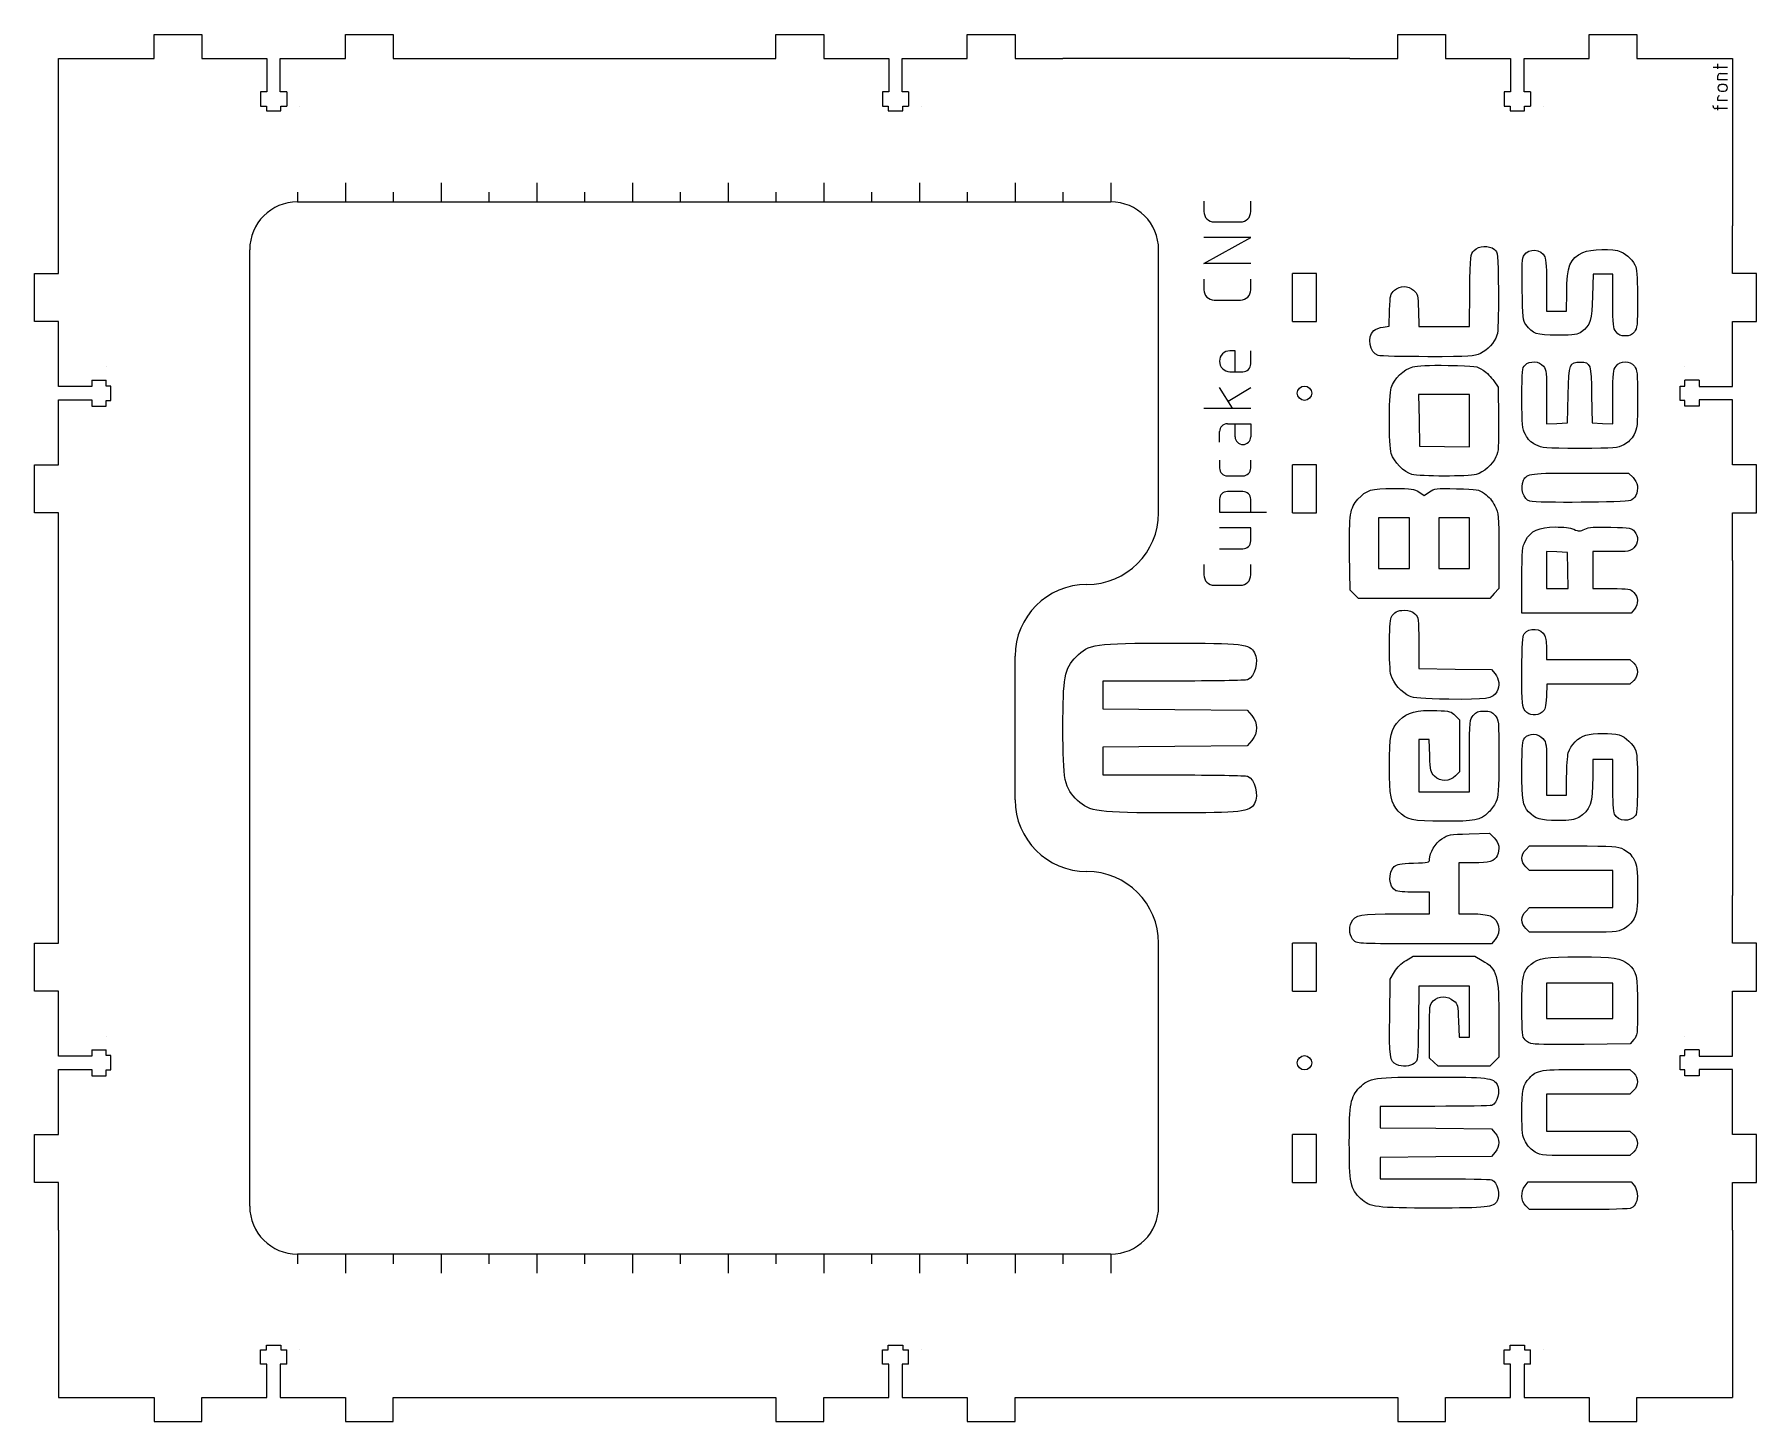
# Model space of a CAD drawing. Header units: millimetres. Extents: x -180 to 180, y -145 to 145.
import ezdxf

# ---------------------------------------------------------------- set-up
doc = ezdxf.new("R2010")
doc.units = ezdxf.units.MM
doc.layers.get('0').update_dxf_attribs({"linetype": 'CONTINUOUS', "lineweight": 25, "true_color": 0x000000})
doc.layers.add('Drawings', color=4, linetype='CONTINUOUS', lineweight=0, true_color=0x00ffff)

# ---------------------------------------------------------------- blocks, each defined once
blk = doc.blocks.new('tgrips')
for p, q in [((10, 5), (20, 5)), ((10, 0), (10, 5)), ((20, 5), (20, 0)), ((50, 5), (60, 5)), ((50, 0), (50, 5)), ((60, 5), (60, 0)), ((0, 0), (10, 0)), ((20, 0), (33.58, 0)), ((33.58, 0), (33.58, -7)), ((36.4, -7), (36.4, 0)), ((36.4, 0), (50, 0)), ((60, 0), (70, 0)), ((70, 0), (70, 0)), ((32.25, -7), (32.25, -10)), ((33.58, -7), (32.25, -7)), ((37.75, -7), (36.4, -7)), ((37.75, -7), (37.75, -10)), ((32.25, -10), (33.5, -10)), ((33.5, -10), (33.5, -11)), ((36.5, -10), (37.75, -10)), ((36.5, -11), (36.5, -10)), ((40.5, -10), (40.5, -10)), ((33.5, -11), (36.5, -11))]:
    blk.add_line(p, q)
blk = doc.blocks.new('slot')
for p, q in [((5, 5), (15, 5)), ((5, 5), (5, 0)), ((15, 0), (15, 5)), ((45, 5), (45, 0)), ((45, 5), (55, 5)), ((55, 0), (55, 5)), ((5, 0), (15, 0)), ((45, 0), (55, 0))]:
    blk.add_line(p, q)
blk.add_circle((30, 2.5), 1.5)

msp = doc.modelspace()

# ---------------------------------------------------------------- linework, layer by layer
for p, q in [((-175, 140), (-165, 140)), ((-175, 107.25), (-175, 140)), ((-95, 140), (-35, 140)), ((35, 140), (35, 140)), ((95, 140), (35, 140)), ((165, 140), (175, 140)), ((175, 140), (175, 105)), ((-125, 110), (45, 110)), ((-175, 105), (-175, 107.25)), ((-135, -100), (-135, 100)), ((55, 45), (55, 100)), ((-175, -35), (-175, 35)), ((175, 35), (175, -35)), ((40, 30), (40, 30)), ((25, -15), (25, 15)), ((40, -30), (40, -30)), ((55, -100), (55, -45)), ((-175, -105), (-175, -140)), ((175, -105), (175, -140)), ((45, -110), (-125, -110)), ((-175, -140), (-165, -140)), ((-95, -140), (-35, -140)), ((35, -140), (95, -140)), ((165, -140), (175, -140))]:
    msp.add_line(p, q)
at = {"lineweight": 5}
for p, q in [((58.14, 9.81), (43.35, 9.81)), ((43.35, 9.81), (43.35, 6.91)), ((43.35, 6.91), (43.35, 4)), ((43.35, 4), (58.42, 3.88)), ((58.42, 3.88), (73.49, 3.76)), ((73.49, 3.76), (74.49, 2.59)), ((74.49, -2.59), (73.49, -3.76)), ((58.42, -3.88), (43.35, -4)), ((43.35, -4), (43.35, -6.9)), ((43.35, -6.9), (43.35, -9.81)), ((73.49, -3.76), (58.42, -3.88)), ((43.35, -9.81), (58.14, -9.81)), ((75.03, -15.8), (75.03, -15.8))]:
    msp.add_line(p, q, dxfattribs=at)
for centre, radius, start, end in [((-125, 100), 10, 90, 180), ((45, 100), 10, 360, 90), ((40, 45), 15, 270, 360), ((40, 15), 15, 90, 180), ((40, -15), 15, 180, 270), ((40, -45), 15, 360, 90), ((-125, -100), 10, 180, 270), ((45, -100), 10, 270, 360)]:
    msp.add_arc(centre, radius, start, end)
for points in [[(35, 0.01), (35, 10.69), (35.31, 12.37), (37.79, 14.9)], [(37.79, 14.9), (40.42, 17.59), (41.5, 17.75), (57.64, 17.75)], [(57.64, 17.75), (72.66, 17.75), (74.05, 17.58), (75.05, 15.72)], [(75.05, 15.72), (75.99, 13.97), (75.14, 10.66), (73.6, 10.07)], [(73.6, 10.07), (73.23, 9.93), (66.27, 9.81), (58.14, 9.81)], [(38.07, -15.14), (35.31, -12.59), (35, -11.06), (35, 0.01)], [(74.49, 2.59), (75.82, 1.04), (75.82, -1.04), (74.49, -2.59)], [(58.14, -9.81), (66.27, -9.81), (73.23, -9.93), (73.6, -10.07)], [(73.6, -10.07), (75.14, -10.66), (76, -14.12), (75.03, -15.8)], [(58, -17.74), (42.03, -17.74), (40.71, -17.57), (38.07, -15.14)], [(75.03, -15.8), (74, -17.57), (72.51, -17.74), (58, -17.74)]]:
    msp.add_open_spline(points, degree=3, dxfattribs=at)
at = {"layer": 'Drawings'}
for p, q in [((170.91, 138.16), (173.91, 138.16)), ((171.91, 137.83), (171.91, 138.83)), ((172.41, 136.83), (173.91, 136.83)), ((171.91, 135.5), (171.91, 136.33)), ((173.91, 135.5), (171.91, 135.5)), ((173.24, 134.5), (172.57, 134.5)), ((170.91, 130), (170.91, 130.16)), ((171.91, 131.16), (171.91, 131.83)), ((173.91, 131.16), (171.91, 131.16)), ((171.91, 129.16), (171.91, 130.16)), ((172.57, 133.16), (173.24, 133.16)), ((173.91, 129.5), (171.41, 129.5)), ((-125, 112), (-125, 110)), ((-115, 114), (-115, 110)), ((-105, 112), (-105, 110)), ((-95, 114), (-95, 110)), ((-85, 112), (-85, 110)), ((-75, 114), (-75, 110)), ((-65, 112), (-65, 110)), ((-55, 114), (-55, 110)), ((-45, 112), (-45, 110)), ((-35, 114), (-35, 110)), ((-25, 112), (-25, 110)), ((-15, 114), (-15, 110)), ((-5, 112), (-5, 110)), ((5, 114), (5, 110)), ((15, 112), (15, 110)), ((25, 114), (25, 110)), ((35, 112), (35, 110)), ((45, 114), (45, 110)), ((-125, -110), (-125, -112)), ((-115, -110), (-115, -114)), ((-105, -110), (-105, -112)), ((-95, -110), (-95, -114)), ((-85, -110), (-85, -112)), ((-75, -110), (-75, -114)), ((-65, -110), (-65, -112)), ((-55, -110), (-55, -114)), ((-45, -110), (-45, -112)), ((-35, -110), (-35, -114)), ((-25, -110), (-25, -112)), ((-15, -110), (-15, -114)), ((-5, -110), (-5, -112)), ((5, -110), (5, -114)), ((15, -110), (15, -112)), ((25, -110), (25, -114)), ((35, -110), (35, -112)), ((45, -110), (45, -114))]:
    msp.add_line(p, q, dxfattribs=at)
at = {"layer": 'Drawings', "color": 4, "true_color": 0x00ffff}
for p, q in [((64.47, 110.15), (64.47, 107.97)), ((74.27, 107.97), (74.27, 110.15)), ((66.64, 105.8), (72.09, 105.8)), ((64.47, 97.09), (74.27, 102.53)), ((74.27, 102.53), (64.47, 102.53)), ((74.27, 97.09), (64.47, 97.09)), ((64.47, 93.82), (64.47, 91.64)), ((74.27, 91.64), (74.27, 93.82)), ((66.64, 89.46), (72.09, 89.46)), ((71, 78.85), (69.91, 78.85)), ((71, 74.49), (71, 78.85)), ((74.27, 76.12), (74.27, 78.85)), ((69.91, 74.49), (72.63, 74.49)), ((70.46, 66.87), (67.73, 71.22)), ((69.56, 68.31), (74.27, 71.22)), ((64.47, 66.87), (74.27, 66.87)), ((67.73, 59.79), (67.73, 61.97)), ((69.37, 63.6), (74.27, 63.6)), ((71, 60.88), (71, 63.6)), ((74.27, 63.6), (74.27, 60.88)), ((67.73, 55.98), (67.73, 54.35)), ((74.27, 54.35), (74.27, 55.98)), ((69.37, 52.71), (72.63, 52.71)), ((67.73, 47.81), (67.73, 45.09)), ((72.63, 49.45), (69.37, 49.45)), ((74.27, 45.09), (74.27, 47.81)), ((67.73, 45.09), (77.53, 45.09)), ((74.27, 41.82), (67.73, 41.82)), ((74.27, 39.1), (74.27, 41.82)), ((67.73, 37.47), (72.63, 37.47)), ((64.47, 34.2), (64.47, 32.02)), ((74.27, 32.02), (74.27, 34.2)), ((66.64, 29.85), (72.09, 29.85))]:
    msp.add_line(p, q, dxfattribs=at)
at = {"layer": 'Drawings', "color": 4, "lineweight": 5, "true_color": 0x00ffff}
for p, q in [((145.85, 94.87), (145.73, 90.27)), ((147.9, 94.87), (145.85, 94.87)), ((149.96, 94.87), (147.9, 94.87)), ((149.96, 89.27), (149.96, 94.87)), ((119.97, 83.91), (120.06, 91.46)), ((136.11, 92.43), (136.11, 87.13)), ((140.3, 87.13), (140.31, 91.08)), ((103.19, 83.99), (103.3, 87.36)), ((109.32, 87.32), (109.43, 83.91)), ((136.11, 87.13), (138.2, 87.13)), ((138.2, 87.13), (140.3, 87.13)), ((101.91, 83.82), (103.19, 83.99)), ((109.43, 83.91), (114.7, 83.91)), ((114.7, 83.91), (119.97, 83.91)), ((154.45, 82.83), (154.45, 82.83)), ((125.74, 82.14), (125.74, 82.14)), ((125.07, 72.58), (125.96, 71.24)), ((114.68, 69.74), (109.35, 69.74)), ((109.35, 69.74), (109.44, 64.34)), ((120, 69.74), (114.68, 69.74)), ((114.68, 69.74), (114.68, 69.74)), ((120, 64.25), (120, 69.74)), ((125.96, 71.24), (126.05, 64.61)), ((136.11, 69.2), (136.11, 63.59)), ((140.46, 63.78), (140.62, 69.68)), ((145.53, 69.56), (145.61, 63.78)), ((149.96, 63.59), (149.96, 69.2)), ((109.44, 64.34), (109.53, 58.94)), ((120, 58.77), (120, 64.25)), ((136.11, 63.59), (138.28, 63.68)), ((138.28, 63.68), (140.46, 63.78)), ((145.61, 63.78), (147.79, 63.68)), ((147.79, 63.68), (149.96, 63.59)), ((154.38, 61.35), (154.38, 61.35)), ((109.53, 58.94), (114.77, 58.86)), ((114.77, 58.86), (120, 58.77)), ((125.53, 56.69), (125.53, 56.69)), ((143.24, 53.31), (153.23, 53.31)), ((153.23, 53.31), (154.18, 52.36)), ((109.4, 49.35), (110.5, 48.61)), ((110.5, 48.61), (111.62, 49.37)), ((154.74, 48.59), (154.74, 48.59)), ((104.21, 43.96), (100.99, 43.96)), ((100.99, 43.96), (100.99, 38.65)), ((107.44, 43.96), (104.21, 43.96)), ((104.21, 43.96), (104.21, 43.96)), ((107.44, 38.65), (107.44, 43.96)), ((116.78, 43.96), (113.56, 43.96)), ((113.56, 43.96), (113.56, 38.65)), ((120, 43.96), (116.78, 43.96)), ((116.78, 43.96), (116.78, 43.96)), ((120, 38.65), (120, 43.96)), ((95.03, 28.83), (94.94, 36.38)), ((100.99, 38.65), (100.99, 33.33)), ((107.44, 33.33), (107.44, 38.65)), ((113.56, 38.65), (113.56, 33.33)), ((120, 33.33), (120, 38.65)), ((126.12, 36.98), (126.12, 29.15)), ((138.28, 36.81), (136.11, 36.9)), ((136.11, 36.9), (136.11, 33.02)), ((140.46, 36.71), (138.28, 36.81)), ((138.28, 36.81), (138.28, 36.81)), ((140.55, 32.93), (140.46, 36.71)), ((149.65, 36.88), (145.77, 36.88)), ((145.77, 36.88), (145.77, 33.01)), ((100.99, 33.33), (104.21, 33.33)), ((104.21, 33.33), (107.44, 33.33)), ((113.56, 33.33), (116.78, 33.33)), ((116.78, 33.33), (120, 33.33)), ((136.11, 33.02), (136.11, 29.14)), ((140.64, 29.14), (140.55, 32.93)), ((145.77, 33.01), (145.77, 29.14)), ((95.93, 27.94), (95.03, 28.83)), ((126.12, 29.15), (125.18, 28.1)), ((130.95, 23.99), (130.95, 30.86)), ((136.11, 29.14), (138.37, 29.14)), ((138.37, 29.14), (140.64, 29.14)), ((145.77, 29.14), (149.65, 29.14)), ((96.82, 27.05), (95.93, 27.94)), ((110.53, 27.05), (96.82, 27.05)), ((124.24, 27.05), (110.53, 27.05)), ((125.18, 28.1), (124.24, 27.05)), ((125.18, 28.1), (125.18, 28.1)), ((142.37, 23.99), (130.95, 23.99)), ((153.78, 23.99), (142.37, 23.99)), ((154.45, 24.84), (153.78, 23.99)), ((154.45, 24.84), (154.45, 24.84)), ((109.37, 17.74), (109.37, 12.42)), ((136.11, 16.4), (136.11, 14.32)), ((109.37, 12.42), (116.97, 12.33)), ((116.97, 12.33), (124.57, 12.23)), ((124.57, 12.23), (125.35, 11.33)), ((136.11, 14.32), (144.82, 14.32)), ((144.82, 14.32), (153.54, 14.32)), ((153.54, 14.32), (154.33, 13.53)), ((125.71, 7.56), (125.71, 7.56)), ((136.18, 9.17), (136.06, 6.56)), ((144.86, 9.17), (136.18, 9.17)), ((153.54, 9.17), (144.86, 9.17)), ((154.33, 9.96), (153.54, 9.17)), ((154.33, 9.96), (154.33, 9.96)), ((117.01, 2.64), (117.91, 1.74)), ((117.91, 1.74), (117.91, -3.72)), ((110.47, -2.43), (109.37, -2.43)), ((109.37, -2.43), (109.37, -7.91)), ((111.57, -2.43), (110.47, -2.43)), ((111.68, -5.81), (111.57, -2.43)), ((117.91, -3.72), (117.91, -9.18)), ((120, -13.38), (120, -5.83)), ((147.87, -6.62), (145.77, -6.62)), ((145.77, -6.62), (145.77, -10.24)), ((149.96, -6.62), (147.87, -6.62)), ((149.96, -11.92), (149.96, -6.62)), ((109.37, -7.91), (109.37, -13.38)), ((117.91, -9.18), (117.05, -10.03)), ((136.11, -8.57), (136.11, -14.03)), ((140.3, -14.03), (140.3, -10.24)), ((109.37, -13.38), (114.69, -13.38)), ((114.69, -13.38), (120, -13.38)), ((136.11, -14.03), (138.2, -14.03)), ((138.2, -14.03), (140.3, -14.03)), ((125.51, -15.48), (125.51, -15.48)), ((154.71, -18.3), (154.71, -18.3)), ((119.89, -22.13), (124.18, -22.02)), ((124.18, -22.02), (125.15, -22.99)), ((131.75, -25.45), (132.54, -24.66)), ((132.54, -24.66), (141.66, -24.66)), ((120.79, -28.2), (117.75, -28.2)), ((117.75, -28.2), (117.75, -33.52)), ((132.54, -29.81), (131.75, -29.02)), ((141.25, -29.81), (132.54, -29.81)), ((149.96, -29.81), (141.25, -29.81)), ((149.96, -33.68), (149.96, -29.81)), ((111.62, -34.32), (108.38, -34.32)), ((111.62, -36.58), (111.62, -34.32)), ((117.75, -33.52), (117.75, -38.83)), ((149.96, -37.55), (149.96, -33.68)), ((104.94, -38.84), (111.62, -38.83)), ((111.62, -38.83), (111.62, -36.58)), ((117.75, -38.83), (120.49, -38.83)), ((131.75, -38.34), (132.54, -37.55)), ((132.54, -37.55), (141.25, -37.55)), ((141.25, -37.55), (149.96, -37.55)), ((132.54, -42.7), (131.75, -41.91)), ((141.68, -42.7), (132.54, -42.7)), ((154.38, -39.81), (154.38, -39.81)), ((124.57, -45.12), (110.56, -45.12)), ((125.34, -44.21), (124.57, -45.12)), ((125.34, -44.21), (125.34, -44.21)), ((106.72, -48.59), (108.24, -47.69)), ((108.24, -47.69), (114.69, -47.69)), ((114.69, -47.69), (121.13, -47.69)), ((121.13, -47.69), (122.64, -48.58)), ((103.31, -60.38), (103.41, -52.53)), ((103.41, -52.53), (104.3, -51)), ((109.4, -53.98), (109.31, -61.74)), ((114.7, -53.98), (109.4, -53.98)), ((120, -53.98), (114.7, -53.98)), ((120, -59.29), (120, -53.98)), ((143.04, -53.33), (136.11, -53.33)), ((136.11, -53.33), (136.11, -57.04)), ((149.96, -53.33), (143.04, -53.33)), ((143.04, -53.33), (143.04, -53.33)), ((149.96, -57.04), (149.96, -53.33)), ((136.11, -57.04), (136.11, -60.74)), ((149.96, -60.74), (149.96, -57.04)), ((117.69, -61.2), (117.8, -64.61)), ((120, -64.61), (120, -59.29)), ((126.12, -61.14), (126.12, -68.85)), ((136.11, -60.74), (143.04, -60.74)), ((143.04, -60.74), (149.96, -60.74)), ((111.62, -69), (111.62, -63.4)), ((117.8, -64.61), (118.9, -64.61)), ((118.9, -64.61), (120, -64.61)), ((153.56, -66.06), (143.95, -66.16)), ((154.34, -65.15), (153.56, -66.06)), ((154.34, -65.15), (154.34, -65.15)), ((112.53, -69.86), (111.62, -69)), ((113.43, -70.73), (112.53, -69.86)), ((118.84, -70.73), (113.43, -70.73)), ((124.24, -70.73), (118.84, -70.73)), ((125.18, -69.79), (124.24, -70.73)), ((126.12, -68.85), (125.18, -69.79)), ((125.18, -69.79), (125.18, -69.79)), ((144.49, -71.37), (153.54, -71.37)), ((153.54, -71.37), (154.33, -72.16)), ((112.73, -79.1), (101.32, -79.1)), ((101.32, -79.1), (101.32, -81.35)), ((144.82, -76.53), (136.11, -76.53)), ((136.11, -76.53), (136.11, -80.39)), ((153.54, -76.53), (144.82, -76.53)), ((154.33, -75.74), (153.54, -76.53)), ((101.32, -81.35), (101.32, -83.59)), ((136.11, -80.39), (136.11, -84.26)), ((101.32, -83.59), (112.94, -83.68)), ((112.94, -83.68), (124.57, -83.78)), ((124.57, -83.78), (125.34, -84.68)), ((136.11, -84.26), (144.82, -84.26)), ((144.82, -84.26), (153.54, -84.26)), ((153.54, -84.26), (154.33, -85.05)), ((112.94, -89.67), (101.32, -89.76)), ((101.32, -89.76), (101.32, -92)), ((124.57, -89.58), (112.94, -89.67)), ((125.34, -88.67), (124.57, -89.58)), ((153.54, -89.41), (144.26, -89.41)), ((154.33, -88.62), (153.54, -89.41)), ((154.33, -88.62), (154.33, -88.62)), ((101.32, -92), (101.32, -94.25)), ((101.32, -94.25), (112.73, -94.25)), ((131.62, -95.74), (132.29, -94.89)), ((132.29, -94.89), (143.04, -94.89)), ((143.04, -94.89), (153.78, -94.89)), ((153.78, -94.89), (154.45, -95.74)), ((125.76, -98.87), (125.76, -98.87)), ((132.54, -100.69), (131.75, -99.9)), ((142.88, -100.69), (132.54, -100.69)), ((154.79, -99.3), (154.79, -99.3))]:
    msp.add_line(p, q, dxfattribs=at)
at = {"layer": 'Drawings'}
for centre, radius, start, end in [((172.41, 136.33), 0.5, 90, 180), ((172.57, 133.83), 0.667, 90, 270), ((173.24, 133.83), 0.667, 270, 90), ((171.41, 130), 0.5, 180, 270), ((172.24, 131.83), 0.333, 90, 180)]:
    msp.add_arc(centre, radius, start, end, dxfattribs=at)
at = {"layer": 'Drawings', "color": 4, "true_color": 0x00ffff}
for centre, radius, start, end in [((66.64, 107.97), 2.18, 180, 270), ((72.09, 107.97), 2.18, 270, 360), ((66.64, 91.64), 2.18, 180, 270), ((72.09, 91.64), 2.18, 270, 360), ((69.91, 76.67), 2.18, 90, 270), ((72.63, 76.12), 1.63, 270, 360), ((69.37, 61.97), 1.63, 90, 180), ((72.63, 60.88), 1.63, 180, 360), ((69.37, 54.35), 1.63, 180, 270), ((72.63, 54.35), 1.63, 270, 360), ((69.37, 47.81), 1.63, 90, 180), ((72.63, 47.81), 1.63, 360, 90), ((72.63, 39.1), 1.63, 270, 360), ((66.64, 32.02), 2.18, 180, 270), ((72.09, 32.02), 2.18, 270, 360)]:
    msp.add_arc(centre, radius, start, end, dxfattribs=at)
at = {"layer": 'Drawings', "color": 4, "lineweight": 5, "true_color": 0x00ffff}
for points in [[(120.94, 99.83), (121.93, 100.88), (124.04, 100.99), (125.2, 100.05)], [(120.06, 91.46), (120.16, 98.94), (120.17, 99.01), (120.94, 99.83)], [(125.2, 100.05), (125.96, 99.43), (125.96, 99.43), (126.02, 91.27)], [(131.02, 91.69), (130.93, 97.01), (131, 98.27), (131.4, 98.88)], [(131.4, 98.88), (132.38, 100.38), (135, 100.17), (135.75, 98.53)], [(135.75, 98.53), (135.97, 98.04), (136.11, 95.69), (136.11, 92.43)], [(140.31, 91.08), (140.33, 96.57), (140.98, 98.17), (143.68, 99.41)], [(143.68, 99.41), (145.28, 100.15), (150.09, 100.25), (151.66, 99.58)], [(151.66, 99.58), (152.92, 99.04), (154.31, 97.61), (154.77, 96.38)], [(154.77, 96.38), (154.97, 95.85), (155.12, 92.95), (155.12, 89.57)], [(103.3, 87.36), (103.4, 90.6), (103.45, 90.77), (104.31, 91.51)], [(104.31, 91.51), (104.88, 92), (105.62, 92.29), (106.31, 92.29)], [(106.31, 92.29), (107, 92.29), (107.73, 92), (108.3, 91.51)], [(108.3, 91.51), (109.17, 90.77), (109.21, 90.6), (109.32, 87.32)], [(126.02, 91.27), (126.06, 86.11), (125.96, 82.75), (125.74, 82.14)], [(131.78, 84.36), (131.17, 85.17), (131.11, 85.77), (131.02, 91.69)], [(145.73, 90.27), (145.6, 85.25), (145.27, 84.2), (143.41, 82.82)], [(150.63, 82.83), (150.01, 83.61), (149.96, 84.1), (149.96, 89.27)], [(155.12, 89.57), (155.12, 84.1), (155.07, 83.62), (154.45, 82.83)], [(100.9, 77.88), (99.08, 78.39), (98.5, 81.73), (100.01, 83.09)], [(100.01, 83.09), (100.34, 83.39), (101.2, 83.72), (101.91, 83.82)], [(138.36, 82.14), (133.85, 82.14), (133.3, 82.33), (131.78, 84.36)], [(143.41, 82.82), (142.6, 82.21), (142.07, 82.14), (138.36, 82.14)], [(152.54, 81.98), (151.58, 81.98), (151.15, 82.17), (150.63, 82.83)], [(154.45, 82.83), (153.93, 82.17), (153.5, 81.98), (152.54, 81.98)], [(125.74, 82.14), (125.15, 80.49), (123.84, 79.03), (122.29, 78.32)], [(111.3, 77.63), (106.08, 77.63), (101.4, 77.74), (100.9, 77.88)], [(108.12, 75.5), (109.13, 75.79), (111.4, 75.88), (115.54, 75.8)], [(122.29, 78.32), (120.88, 77.66), (120.32, 77.63), (111.3, 77.63)], [(115.54, 75.8), (121.43, 75.7), (121.52, 75.69), (122.84, 74.81)], [(130.95, 69), (130.95, 74.78), (131, 75.26), (131.6, 75.86)], [(131.6, 75.86), (132.58, 76.84), (134.59, 76.74), (135.44, 75.65)], [(135.44, 75.65), (136.06, 74.87), (136.11, 74.38), (136.11, 69.2)], [(140.62, 69.68), (140.8, 76.31), (140.87, 76.5), (143.21, 76.5)], [(143.21, 76.5), (145.29, 76.5), (145.43, 76.1), (145.53, 69.56)], [(149.96, 69.2), (149.96, 74.38), (150.01, 74.87), (150.63, 75.65)], [(150.63, 75.65), (151.57, 76.85), (153.51, 76.85), (154.45, 75.65)], [(154.45, 75.65), (155.07, 74.86), (155.12, 74.39), (155.12, 68.78)], [(103.64, 71.15), (104.18, 72.96), (106.27, 74.98), (108.12, 75.5)], [(122.84, 74.81), (123.58, 74.32), (124.58, 73.32), (125.07, 72.58)], [(103.64, 57.37), (103.11, 59.15), (103.11, 69.36), (103.64, 71.15)], [(131.68, 61.35), (131, 62.69), (130.95, 63.2), (130.95, 69)], [(155.12, 68.78), (155.12, 63.11), (155.07, 62.67), (154.38, 61.35)], [(126.05, 64.61), (126.12, 58.71), (126.07, 57.83), (125.53, 56.69)], [(133.84, 59.19), (132.79, 59.72), (132.21, 60.3), (131.68, 61.35)], [(154.38, 61.35), (153.87, 60.39), (153.19, 59.71), (152.23, 59.2)], [(143.05, 58.46), (135.63, 58.46), (135.21, 58.49), (133.84, 59.19)], [(152.23, 59.2), (150.88, 58.49), (150.55, 58.46), (143.05, 58.46)], [(107.97, 53.01), (106.34, 53.46), (104.15, 55.67), (103.64, 57.37)], [(125.53, 56.69), (124.78, 55.06), (122.96, 53.44), (121.38, 53)], [(121.38, 53), (119.79, 52.56), (109.57, 52.57), (107.97, 53.01)], [(132.63, 47.39), (131.25, 47.76), (130.55, 50.12), (131.31, 51.81)], [(131.31, 51.81), (131.96, 53.22), (132.66, 53.31), (143.24, 53.31)], [(154.18, 52.36), (155.18, 51.36), (155.39, 49.94), (154.74, 48.59)], [(94.94, 36.38), (94.83, 44.87), (94.99, 45.96), (96.67, 47.81)], [(96.67, 47.81), (98.47, 49.81), (99.38, 50.08), (104.14, 50.08)], [(104.14, 50.08), (107.96, 50.08), (108.41, 50.02), (109.4, 49.35)], [(111.62, 49.37), (112.7, 50.09), (112.96, 50.12), (117.29, 50.03)], [(117.29, 50.03), (121.68, 49.93), (121.87, 49.89), (123.16, 49)], [(123.16, 49), (123.99, 48.43), (124.8, 47.46), (125.31, 46.44)], [(153.62, 47.54), (152.78, 47.16), (134.01, 47.02), (132.63, 47.39)], [(154.74, 48.59), (154.56, 48.21), (154.05, 47.74), (153.62, 47.54)], [(125.31, 46.44), (126.11, 44.82), (126.12, 44.71), (126.12, 36.98)], [(131.7, 39.14), (132.81, 41.24), (134.51, 42.03), (137.94, 42.03)], [(137.94, 42.03), (139.63, 42.03), (141.08, 41.85), (141.82, 41.54)], [(141.82, 41.54), (142.88, 41.09), (143.1, 41.1), (144.08, 41.56)], [(144.08, 41.56), (144.95, 41.98), (146.04, 42.06), (149.53, 41.97)], [(149.53, 41.97), (153.66, 41.87), (153.92, 41.83), (154.5, 41.11)], [(154.5, 41.11), (155.36, 40.05), (155.29, 38.63), (154.33, 37.67)], [(130.95, 30.86), (130.95, 37.42), (130.99, 37.81), (131.7, 39.14)], [(154.33, 37.67), (153.57, 36.91), (153.35, 36.88), (149.65, 36.88)], [(149.65, 29.14), (153.35, 29.14), (153.57, 29.1), (154.33, 28.35)], [(154.33, 28.35), (155.3, 27.37), (155.35, 25.99), (154.45, 24.84)], [(103.59, 11), (103.12, 12.7), (103.14, 22.22), (103.62, 23.12)], [(103.62, 23.12), (104.21, 24.23), (104.91, 24.61), (106.4, 24.62)], [(106.4, 24.62), (107.45, 24.63), (107.98, 24.44), (108.58, 23.84)], [(108.58, 23.84), (109.35, 23.07), (109.37, 22.95), (109.37, 17.74)], [(130.95, 11.72), (130.95, 17.63), (131.04, 19.14), (131.43, 19.69)], [(131.43, 19.69), (132.44, 21.13), (135.02, 20.88), (135.75, 19.28)], [(135.75, 19.28), (135.95, 18.84), (136.11, 17.55), (136.11, 16.4)], [(107.44, 6.64), (105.93, 7.31), (104.02, 9.48), (103.59, 11)], [(125.35, 11.33), (126.21, 10.32), (126.35, 8.84), (125.71, 7.56)], [(131.62, 3.57), (130.99, 4.38), (130.95, 4.83), (130.95, 11.72)], [(154.33, 13.53), (154.82, 13.03), (155.12, 12.37), (155.12, 11.75)], [(155.12, 11.75), (155.12, 11.12), (154.82, 10.46), (154.33, 9.96)], [(125.71, 7.56), (124.98, 6.12), (123.48, 5.89), (115.65, 6.02)], [(105.36, 1.63), (107.04, 3.31), (108.96, 3.81), (113.15, 3.65)], [(115.65, 6.02), (110.14, 6.11), (108.31, 6.25), (107.44, 6.64)], [(113.15, 3.65), (115.89, 3.54), (116.19, 3.46), (117.01, 2.64)], [(136.06, 6.56), (135.96, 4.29), (135.84, 3.87), (135.18, 3.34)], [(103.25, -8.17), (103.25, -1.52), (103.53, -0.19), (105.36, 1.63)], [(120, -5.83), (120, 1.69), (120, 1.73), (120.78, 2.63)], [(120.78, 2.63), (121.42, 3.38), (121.81, 3.53), (123.06, 3.53)], [(123.06, 3.53), (124.31, 3.53), (124.7, 3.38), (125.34, 2.63)], [(125.34, 2.63), (126.12, 1.72), (126.12, 1.72), (126.12, -6.23)], [(135.18, 3.34), (134.06, 2.43), (132.44, 2.54), (131.62, 3.57)], [(130.95, -8.89), (130.95, -3.44), (131.02, -2.75), (131.56, -2.08)], [(131.56, -2.08), (132.45, -0.98), (134.34, -1.05), (135.35, -2.22)], [(135.35, -2.22), (136.08, -3.08), (136.11, -3.29), (136.11, -8.57)], [(140.65, -5.18), (141.11, -3.55), (142.71, -1.95), (144.34, -1.5)], [(144.34, -1.5), (145.92, -1.06), (149.74, -1.04), (151.27, -1.46)], [(151.27, -1.46), (152.56, -1.82), (154.27, -3.44), (154.78, -4.79)], [(112.67, -10.07), (111.84, -9.23), (111.78, -8.99), (111.68, -5.81)], [(126.12, -6.23), (126.11, -13.29), (126.04, -14.33), (125.51, -15.48)], [(140.3, -10.24), (140.3, -8.16), (140.46, -5.88), (140.65, -5.18)], [(154.78, -4.79), (155.28, -6.13), (155.23, -17.62), (154.71, -18.3)], [(105.11, -17.37), (103.56, -15.71), (103.25, -14.18), (103.25, -8.17)], [(117.05, -10.03), (115.83, -11.26), (113.88, -11.28), (112.67, -10.07)], [(132.35, -17.52), (131.12, -16.21), (130.95, -15.17), (130.95, -8.89)], [(145.77, -10.24), (145.76, -15.7), (145.2, -17.31), (142.84, -18.7)], [(150.33, -18.02), (150.1, -17.53), (149.96, -15.19), (149.96, -11.92)], [(114.61, -19.5), (107.94, -19.49), (106.88, -19.25), (105.11, -17.37)], [(123.99, -17.63), (122.21, -19.31), (121.2, -19.5), (114.61, -19.5)], [(125.51, -15.48), (125.18, -16.19), (124.5, -17.16), (123.99, -17.63)], [(138.36, -19.34), (134.76, -19.33), (133.75, -19.03), (132.35, -17.52)], [(142.84, -18.7), (141.93, -19.23), (141.17, -19.34), (138.36, -19.34)], [(154.71, -18.3), (153.63, -19.73), (151.03, -19.57), (150.33, -18.02)], [(111.63, -27.45), (111.65, -26.05), (112.84, -24.07), (114.23, -23.15)], [(114.23, -23.15), (115.53, -22.29), (115.82, -22.24), (119.89, -22.13)], [(125.15, -22.99), (126.2, -24.04), (126.41, -25.3), (125.76, -26.7)], [(141.66, -24.66), (150.49, -24.66), (150.84, -24.68), (152.22, -25.38)], [(104.25, -28.97), (104.8, -28.48), (105.55, -28.34), (108.27, -28.25)], [(108.27, -28.25), (111.46, -28.15), (111.62, -28.11), (111.63, -27.45)], [(125.76, -26.7), (125.23, -27.88), (124.15, -28.2), (120.79, -28.2)], [(130.95, -27.24), (130.95, -26.61), (131.25, -25.95), (131.75, -25.45)], [(131.75, -29.02), (131.25, -28.52), (130.95, -27.86), (130.95, -27.24)], [(152.22, -25.38), (153.23, -25.9), (153.85, -26.52), (154.38, -27.53)], [(154.38, -27.53), (155.05, -28.82), (155.12, -29.37), (155.12, -33.68)], [(104.56, -34.01), (103.11, -33.24), (102.92, -30.18), (104.25, -28.97)], [(108.38, -34.32), (106.6, -34.32), (104.88, -34.18), (104.56, -34.01)], [(155.12, -33.68), (155.12, -38), (155.05, -38.53), (154.38, -39.81)], [(95.3, -40.59), (96.03, -39.05), (97.2, -38.84), (104.94, -38.84)], [(120.49, -38.83), (122.17, -38.83), (123.68, -39.02), (124.36, -39.3)], [(124.36, -39.3), (126.22, -40.08), (126.72, -42.61), (125.34, -44.21)], [(130.95, -40.12), (130.95, -39.49), (131.25, -38.83), (131.75, -38.34)], [(95.88, -44.51), (94.93, -43.65), (94.67, -41.91), (95.3, -40.59)], [(131.75, -41.91), (131.25, -41.41), (130.95, -40.75), (130.95, -40.12)], [(152.23, -41.96), (150.86, -42.68), (150.61, -42.7), (141.68, -42.7)], [(154.38, -39.81), (153.87, -40.77), (153.19, -41.45), (152.23, -41.96)], [(110.56, -45.12), (97.28, -45.12), (96.52, -45.08), (95.88, -44.51)], [(104.3, -51), (104.88, -50.02), (105.73, -49.17), (106.72, -48.59)], [(122.64, -48.58), (125.82, -50.45), (126.12, -51.53), (126.12, -61.14)], [(130.95, -58.42), (130.95, -51.7), (131.14, -50.83), (132.85, -49.38)], [(132.85, -49.38), (134.43, -48.06), (135.75, -47.86), (143.04, -47.86)], [(143.04, -47.86), (150.32, -47.86), (151.64, -48.06), (153.22, -49.38)], [(153.22, -49.38), (154.93, -50.82), (155.12, -51.71), (155.12, -58.3)], [(111.62, -63.4), (111.62, -57.9), (111.64, -57.8), (112.42, -57.02)], [(112.42, -57.02), (113.5, -55.94), (115.43, -55.94), (116.68, -57.01)], [(116.68, -57.01), (117.55, -57.75), (117.59, -57.92), (117.69, -61.2)], [(104.73, -70.36), (103.33, -69.72), (103.2, -68.81), (103.31, -60.38)], [(131.6, -65.18), (131, -64.54), (130.95, -64.04), (130.95, -58.42)], [(155.12, -58.3), (155.12, -64.12), (155.1, -64.27), (154.34, -65.15)], [(109.31, -61.74), (109.21, -69.45), (109.2, -69.5), (108.45, -70.11)], [(133.29, -66.06), (132.71, -65.95), (131.95, -65.56), (131.6, -65.18)], [(143.95, -66.16), (138.66, -66.21), (133.87, -66.17), (133.29, -66.06)], [(108.45, -70.11), (107.6, -70.8), (105.94, -70.91), (104.73, -70.36)], [(132.51, -73.19), (134.13, -71.45), (134.65, -71.37), (144.49, -71.37)], [(94.87, -86.67), (94.87, -78.43), (95.11, -77.13), (97.02, -75.18)], [(97.02, -75.18), (99.05, -73.1), (99.89, -72.98), (112.34, -72.98)], [(112.34, -72.98), (123.93, -72.98), (125, -73.11), (125.77, -74.55)], [(125.77, -74.55), (126.5, -75.9), (125.84, -78.45), (124.66, -78.9)], [(130.95, -80.52), (130.95, -75.59), (131.16, -74.63), (132.51, -73.19)], [(154.33, -72.16), (154.82, -72.66), (155.12, -73.32), (155.12, -73.95)], [(155.12, -73.95), (155.12, -74.58), (154.82, -75.24), (154.33, -75.74)], [(124.66, -78.9), (124.37, -79.01), (119, -79.1), (112.73, -79.1)], [(131.7, -86.54), (131.02, -85.25), (130.95, -84.72), (130.95, -80.52)], [(125.34, -84.68), (126.37, -85.88), (126.37, -87.48), (125.34, -88.67)], [(154.33, -85.05), (154.82, -85.55), (155.12, -86.21), (155.12, -86.84)], [(97.24, -98.36), (95.11, -96.39), (94.87, -95.21), (94.87, -86.67)], [(133.72, -88.68), (132.93, -88.24), (132.17, -87.43), (131.7, -86.54)], [(144.26, -89.41), (135.26, -89.4), (134.94, -89.38), (133.72, -88.68)], [(155.12, -86.84), (155.12, -87.46), (154.82, -88.13), (154.33, -88.62)], [(112.73, -94.25), (119, -94.25), (124.37, -94.34), (124.66, -94.45)], [(124.66, -94.45), (125.85, -94.9), (126.51, -97.57), (125.76, -98.87)], [(131.75, -99.9), (130.73, -98.88), (130.67, -96.95), (131.62, -95.74)], [(154.45, -95.74), (155.14, -96.62), (155.28, -98.08), (154.79, -99.3)], [(112.62, -100.37), (100.3, -100.37), (99.28, -100.23), (97.24, -98.36)], [(125.76, -98.87), (124.96, -100.24), (123.81, -100.37), (112.62, -100.37)], [(153.87, -100.35), (153.45, -100.57), (149.59, -100.69), (142.88, -100.69)], [(154.79, -99.3), (154.64, -99.69), (154.22, -100.16), (153.87, -100.35)]]:
    msp.add_open_spline(points, degree=3, dxfattribs=at)

# ---------------------------------------------------------------- block references
for name, p, rotation in [('tgrips', (-165, 140), 360), ('tgrips', (-35, 140), 360), ('tgrips', (95, 140), 360), ('tgrips', (-175, 35), 90), ('slot', (88, 40), 90), ('tgrips', (-175, -105), 90), ('slot', (88, -100), 90)]:
    msp.add_blockref(name, p, dxfattribs=dict(rotation=rotation))
at = {"yscale": -1}
for p, rotation in [((175, 35), 90), ((175, -105), 90), ((-165, -140), 360), ((-35, -140), 360), ((95, -140), 359.9999999999987)]:
    msp.add_blockref('tgrips', p, dxfattribs=dict(at, rotation=rotation))

doc.saveas('drawing.dxf')
